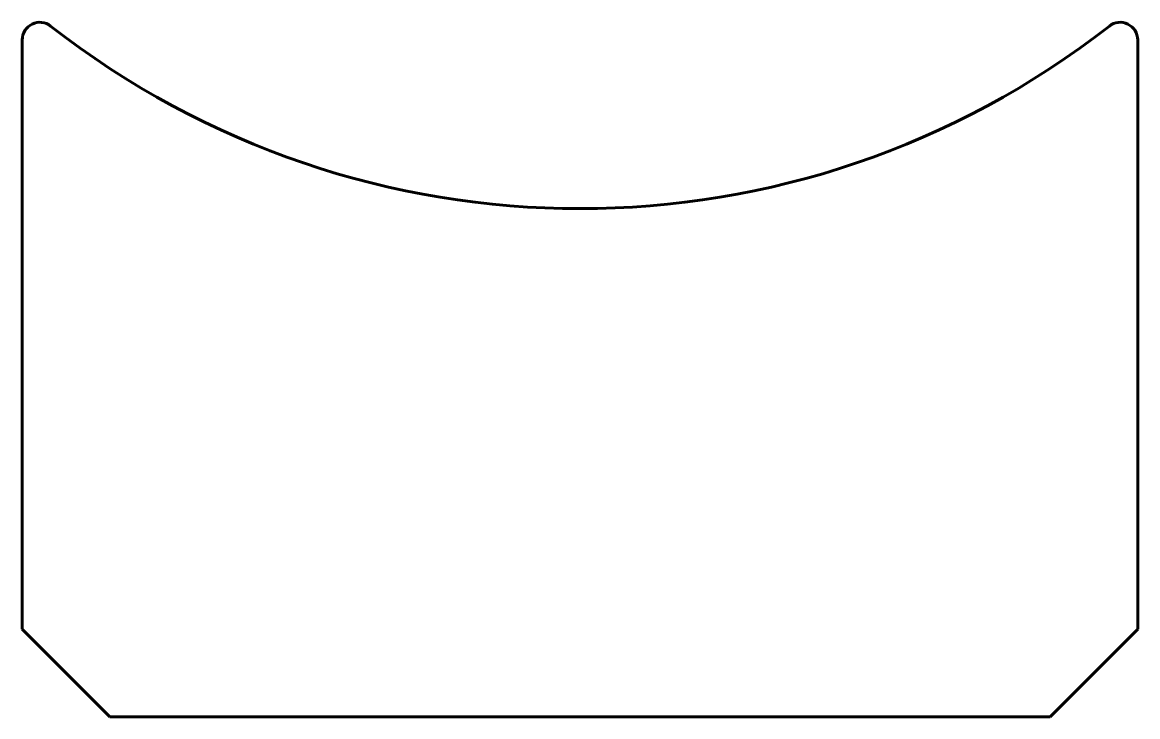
# Model space of a CAD drawing. Header units: millimetres. Extents: x 101 to 292, y 228 to 347.
import ezdxf

# ---------------------------------------------------------------- set-up
doc = ezdxf.new("R2010")
doc.units = ezdxf.units.MM
doc.linetypes.add('K5LT_BASIC', pattern=[0])

msp = doc.modelspace()

# ---------------------------------------------------------------- linework, layer by layer
at = {"color": 150, "linetype": 'K5LT_BASIC', "lineweight": 60}
for p, q in [((100.64, 344.16), (100.64, 243.25)), ((291.64, 243.25), (291.64, 344.16)), ((115.64, 228.25), (100.64, 243.25)), ((276.64, 228.25), (291.64, 243.25)), ((115.64, 228.25), (276.64, 228.25))]:
    msp.add_line(p, q, dxfattribs=at)
for centre, radius, start, end in [((103.64, 344.16), 3, 51.9269, 180), ((196.14, 462.25), 147, 231.9269, 308.0731), ((288.64, 344.16), 3, 0, 128.0731)]:
    msp.add_arc(centre, radius, start, end, dxfattribs=at)

doc.saveas('drawing.dxf')
